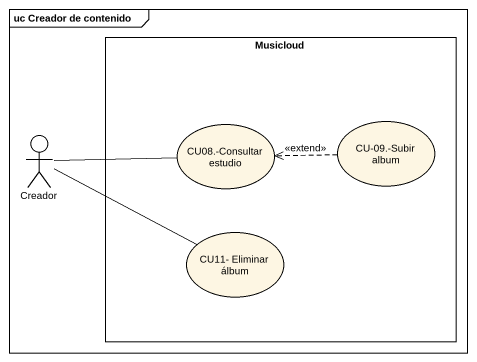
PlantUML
@startuml
mainframe uc Creador de contenido
rectangle Musicloud {
  usecase "CU08.-Consultar estudio" as CU08_Consultar_estudio
  usecase "CU-09.-Subir album" as CU_09_Subir_album
  usecase "CU11- Eliminar álbum" as CU11_Eliminar_álbum
}
actor Creador
CU_09_Subir_album .left.> CU08_Consultar_estudio : <<extend>>
Creador -right- CU08_Consultar_estudio
Creador -right- CU11_Eliminar_álbum
@enduml
